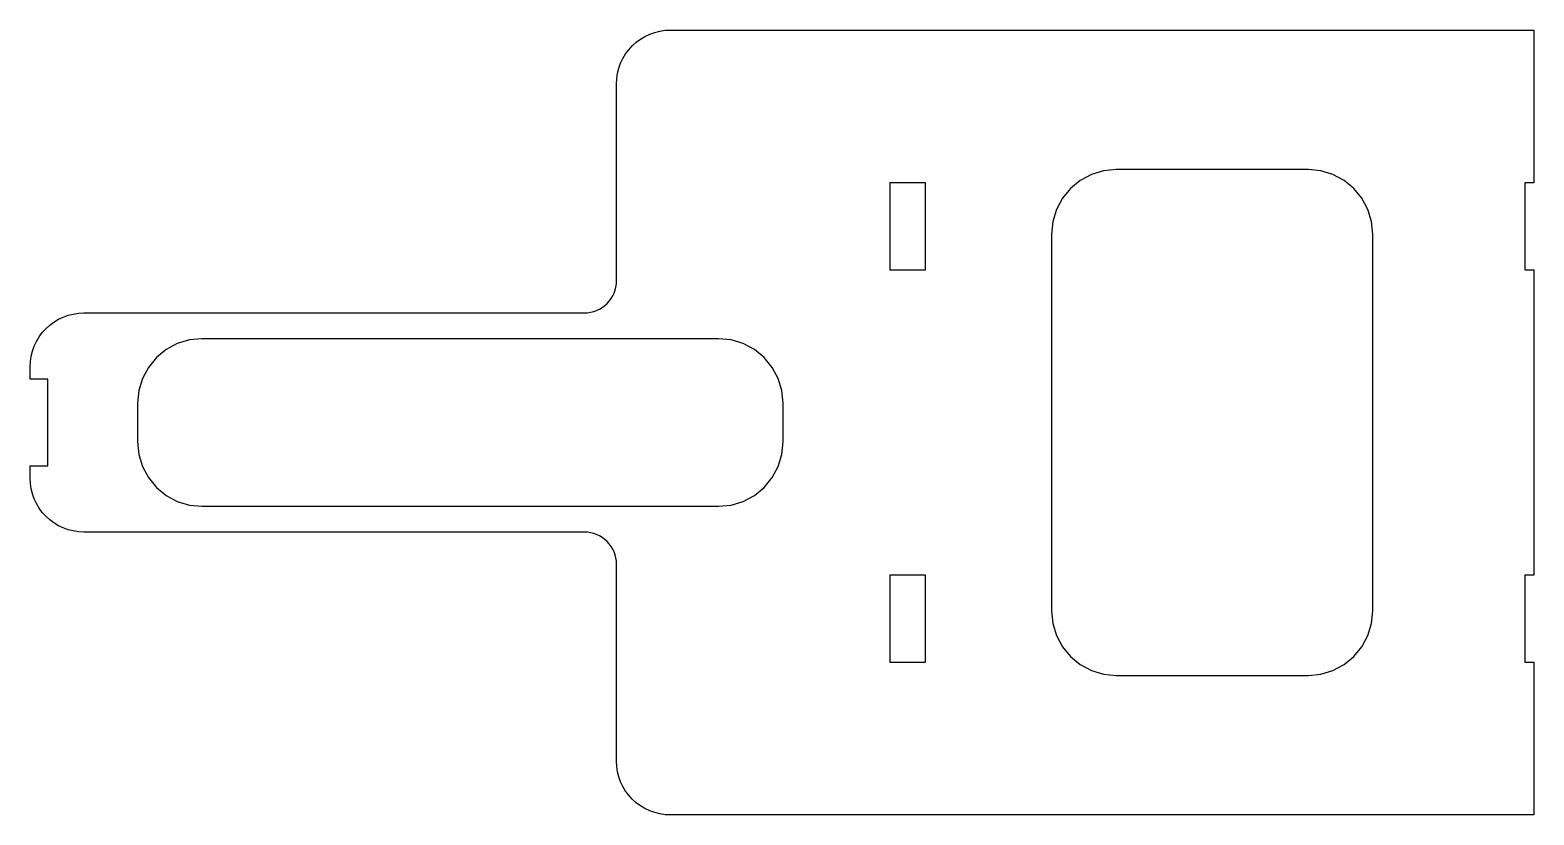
# Model space of a CAD drawing. Header units: metres. Extents: x -280 to 0, y -73 to 73.
import ezdxf

# ---------------------------------------------------------------- set-up
doc = ezdxf.new("R2010")
doc.units = ezdxf.units.M

msp = doc.modelspace()

# ---------------------------------------------------------------- linework, layer by layer
for points in [[(-279.57, -13.3), (-279.81, -12.35), (-279.95, -11.38), (-280, -10.4), (-280, -8.1), (-276.7, -8.1), (-276.7, 8.1), (-280, 8.1), (-280, 10.4), (-279.95, 11.38), (-279.81, 12.35), (-279.57, 13.3), (-279.24, 14.23), (-278.82, 15.11), (-278.31, 15.96), (-277.73, 16.74), (-277.07, 17.47), (-276.34, 18.13), (-275.56, 18.71), (-274.71, 19.22), (-273.83, 19.64), (-272.9, 19.97), (-271.95, 20.21), (-270.98, 20.35), (-270, 20.4), (-177.05, 20.4), (-176.21, 20.44), (-175.63, 20.53), (-175.06, 20.67), (-174.51, 20.87), (-173.98, 21.12), (-173.47, 21.42), (-173, 21.77), (-172.57, 22.17), (-172.17, 22.6), (-171.82, 23.07), (-171.52, 23.58), (-171.27, 24.11), (-171.07, 24.66), (-170.93, 25.23), (-170.84, 25.81), (-170.8, 26.65), (-170.8, 63.1), (-170.75, 64.08), (-170.61, 65.05), (-170.37, 66), (-170.04, 66.93), (-169.62, 67.81), (-169.11, 68.66), (-168.53, 69.44), (-167.87, 70.17), (-167.14, 70.83), (-166.36, 71.41), (-165.51, 71.92), (-164.63, 72.34), (-163.7, 72.67), (-162.75, 72.91), (-161.78, 73.05), (-160.8, 73.1), (0, 73.1), (0, 44.65), (-1.7, 44.65), (-1.7, 28.45), (0, 28.45), (0, -28.45), (-1.7, -28.45), (-1.7, -44.65), (0, -44.65), (0, -73.1), (-160.8, -73.1), (-161.78, -73.05), (-162.75, -72.91), (-163.7, -72.67), (-164.63, -72.34), (-165.51, -71.92), (-166.36, -71.41), (-167.14, -70.83), (-167.87, -70.17), (-168.53, -69.44), (-169.11, -68.66), (-169.62, -67.81), (-170.04, -66.93), (-170.37, -66), (-170.61, -65.05), (-170.75, -64.08), (-170.8, -63.1), (-170.8, -26.65), (-170.84, -25.81), (-170.93, -25.23), (-171.07, -24.66), (-171.27, -24.11), (-171.52, -23.58), (-171.82, -23.07), (-172.17, -22.6), (-172.57, -22.17), (-173, -21.77), (-173.47, -21.42), (-173.98, -21.12), (-174.51, -20.87), (-175.06, -20.67), (-175.63, -20.53), (-176.21, -20.44), (-177.05, -20.4), (-270, -20.4), (-270.98, -20.35), (-271.95, -20.21), (-272.9, -19.97), (-273.83, -19.64), (-274.71, -19.22), (-275.56, -18.71), (-276.34, -18.13), (-277.07, -17.47), (-277.73, -16.74), (-278.31, -15.96), (-278.82, -15.11), (-279.24, -14.23)], [(-37.41, -46.19), (-35.33, -45.08), (-33.51, -43.59), (-32.02, -41.77), (-30.91, -39.69), (-30.23, -37.44), (-30, -35.1), (-30, 35.1), (-30.23, 37.44), (-30.91, 39.69), (-32.02, 41.77), (-33.51, 43.59), (-35.33, 45.08), (-37.41, 46.19), (-39.66, 46.87), (-42, 47.1), (-77.8, 47.1), (-80.14, 46.87), (-82.39, 46.19), (-84.47, 45.08), (-86.29, 43.59), (-87.78, 41.77), (-88.89, 39.69), (-89.57, 37.44), (-89.8, 35.1), (-89.8, -35.1), (-89.57, -37.44), (-88.89, -39.69), (-87.78, -41.77), (-86.29, -43.59), (-84.47, -45.08), (-82.39, -46.19), (-80.14, -46.87), (-77.8, -47.1), (-42, -47.1), (-39.66, -46.87)], [(-113.3, 44.65), (-119.9, 44.65), (-119.9, 28.45), (-113.3, 28.45)], [(-252.59, 14.69), (-254.67, 13.58), (-256.49, 12.09), (-257.98, 10.27), (-259.09, 8.19), (-259.77, 5.94), (-260, 3.6), (-260, -3.6), (-259.77, -5.94), (-259.09, -8.19), (-257.98, -10.27), (-256.49, -12.09), (-254.67, -13.58), (-252.59, -14.69), (-250.34, -15.37), (-248, -15.6), (-151.8, -15.6), (-149.46, -15.37), (-147.21, -14.69), (-145.13, -13.58), (-143.31, -12.09), (-141.82, -10.27), (-140.71, -8.19), (-140.03, -5.94), (-139.8, -3.6), (-139.8, 3.6), (-140.03, 5.94), (-140.71, 8.19), (-141.82, 10.27), (-143.31, 12.09), (-145.13, 13.58), (-147.21, 14.69), (-149.46, 15.37), (-151.8, 15.6), (-248, 15.6), (-250.34, 15.37)], [(-119.9, -28.45), (-119.9, -44.65), (-113.3, -44.65), (-113.3, -28.45)]]:
    msp.add_lwpolyline(points, close=True)

doc.saveas('drawing.dxf')
